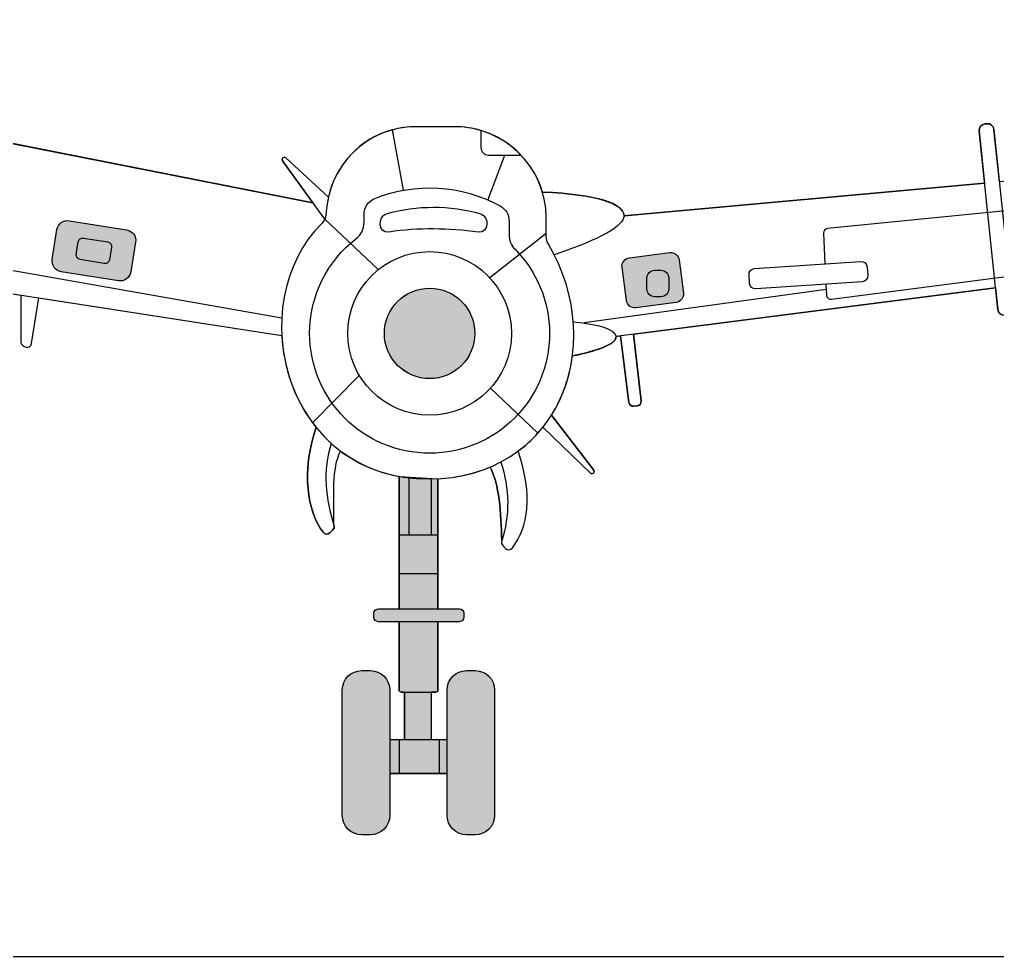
# Model space of a CAD drawing. Extents: x 65 to 355, y 40 to 244.
# Drawn here: x 265.63 to 286.46, y 189.49 to 209.46 of the extents above; entities that cross this region are included whole.
import ezdxf

# ---------------------------------------------------------------- set-up
doc = ezdxf.new("R2010")
doc.units = 0
doc.header["$MEASUREMENT"] = 0
doc.layers.add('4-VIEW', color=7, linetype='CONTINUOUS')
doc.layers.add('SOLIDS', color=7, linetype='CONTINUOUS')

msp = doc.modelspace()

# ---------------------------------------------------------------- hatches: boundary and pattern name
at = {"layer": 'SOLIDS'}
h = msp.add_hatch(color=7, dxfattribs=at)
edge = h.paths.add_edge_path()
edge.add_spline(control_points=[(266.688, 205.177), (266.562, 205.197), (266.444, 205.112), (266.424, 204.986), (266.424, 204.986), (266.322, 204.353), (266.322, 204.353), (266.302, 204.229), (266.388, 204.11), (266.513, 204.09), (266.513, 204.09), (267.734, 203.894), (267.734, 203.894), (267.859, 203.874), (267.977, 203.96), (267.997, 204.085), (267.997, 204.085), (268.099, 204.718), (268.099, 204.718), (268.119, 204.843), (268.033, 204.961), (267.908, 204.982), (267.908, 204.982), (266.688, 205.177), (266.688, 205.177)], knot_values=[0, 0, 0, 0, 1, 1, 1, 2, 2, 2, 3, 3, 3, 4, 4, 4, 5, 5, 5, 6, 6, 6, 7, 7, 7, 8, 8, 8, 8], degree=3, periodic=1)
h = msp.add_hatch(color=7, dxfattribs=at)
edge = h.paths.add_edge_path()
edge.add_spline(control_points=[(278.462, 204.184), (278.462, 204.184), (278.554, 203.477), (278.554, 203.477), (278.566, 203.379), (278.657, 203.309), (278.756, 203.321), (278.756, 203.321), (279.615, 203.433), (279.615, 203.433), (279.713, 203.446), (279.783, 203.537), (279.771, 203.635), (279.771, 203.635), (279.678, 204.342), (279.678, 204.342), (279.665, 204.44), (279.575, 204.511), (279.476, 204.498), (279.476, 204.498), (278.618, 204.386), (278.618, 204.386), (278.519, 204.373), (278.449, 204.282), (278.462, 204.184)], knot_values=[0, 0, 0, 0, 1, 1, 1, 2, 2, 2, 3, 3, 3, 4, 4, 4, 5, 5, 5, 6, 6, 6, 7, 7, 7, 8, 8, 8, 8], degree=3, periodic=1)
h = msp.add_hatch(color=7, dxfattribs=at)
edge = h.paths.add_edge_path()
edge.add_spline(control_points=[(273.399, 202.775), (273.399, 202.242), (273.831, 201.811), (274.363, 201.811), (274.895, 201.811), (275.327, 202.242), (275.327, 202.775), (275.327, 203.307), (274.895, 203.739), (274.363, 203.739), (273.831, 203.739), (273.399, 203.307), (273.399, 202.775)], knot_values=[0, 0, 0, 0, 1, 1, 1, 2, 2, 2, 3, 3, 3, 4, 4, 4, 4], degree=3, periodic=1)
h = msp.add_hatch(color=7, dxfattribs=at)
edge = h.paths.add_edge_path()
edge.add_spline(control_points=[(273.713, 199.727), (273.713, 199.727), (273.713, 198.479), (273.713, 198.479), (273.713, 198.479), (273.713, 197.657), (273.713, 197.657), (273.713, 197.657), (273.713, 196.904), (273.713, 196.904), (273.713, 196.904), (273.272, 196.904), (273.272, 196.904), (273.219, 196.904), (273.177, 196.861), (273.177, 196.809), (273.177, 196.809), (273.177, 196.725), (273.177, 196.725), (273.177, 196.672), (273.219, 196.63), (273.272, 196.63), (273.272, 196.63), (273.713, 196.63), (273.713, 196.63), (273.713, 196.63), (273.713, 195.177), (273.713, 195.177), (273.713, 195.15), (273.734, 195.128), (273.76, 195.128), (273.76, 195.128), (273.831, 195.128), (273.831, 195.128), (273.831, 195.128), (273.831, 194.122), (273.831, 194.122), (273.831, 194.122), (273.714, 194.122), (273.714, 194.122), (273.714, 194.122), (273.514, 194.122), (273.514, 194.122), (273.514, 194.122), (273.514, 195.176), (273.514, 195.176), (273.514, 195.402), (273.329, 195.587), (273.103, 195.587), (273.103, 195.587), (272.914, 195.587), (272.914, 195.587), (272.688, 195.587), (272.503, 195.402), (272.503, 195.176), (272.503, 195.176), (272.503, 192.5), (272.503, 192.5), (272.503, 192.274), (272.688, 192.089), (272.914, 192.089), (272.914, 192.089), (273.103, 192.089), (273.103, 192.089), (273.329, 192.089), (273.514, 192.274), (273.514, 192.5), (273.514, 192.5), (273.514, 193.395), (273.514, 193.395), (273.514, 193.395), (273.714, 193.395), (273.714, 193.395), (273.714, 193.395), (274.568, 193.395), (274.568, 193.395), (274.568, 193.395), (274.736, 193.395), (274.736, 193.395), (274.736, 193.395), (274.736, 192.5), (274.736, 192.5), (274.736, 192.274), (274.921, 192.089), (275.147, 192.089), (275.147, 192.089), (275.337, 192.089), (275.337, 192.089), (275.564, 192.089), (275.748, 192.274), (275.748, 192.5), (275.748, 192.5), (275.748, 195.176), (275.748, 195.176), (275.748, 195.402), (275.564, 195.587), (275.337, 195.587), (275.337, 195.587), (275.147, 195.587), (275.147, 195.587), (274.921, 195.587), (274.736, 195.402), (274.736, 195.176), (274.736, 195.176), (274.736, 194.122), (274.736, 194.122), (274.736, 194.122), (274.568, 194.122), (274.568, 194.122), (274.568, 194.122), (274.394, 194.122), (274.394, 194.122), (274.394, 194.122), (274.394, 195.128), (274.394, 195.128), (274.394, 195.128), (274.493, 195.128), (274.493, 195.128), (274.52, 195.128), (274.541, 195.15), (274.541, 195.177), (274.541, 195.177), (274.541, 196.63), (274.541, 196.63), (274.541, 196.63), (275, 196.63), (275, 196.63), (275.052, 196.63), (275.095, 196.672), (275.095, 196.725), (275.095, 196.725), (275.095, 196.809), (275.095, 196.809), (275.095, 196.861), (275.052, 196.904), (275, 196.904), (275, 196.904), (274.541, 196.904), (274.541, 196.904), (274.541, 196.904), (274.541, 197.657), (274.541, 197.657), (274.541, 197.657), (274.541, 198.479), (274.541, 198.479), (274.541, 198.479), (274.541, 199.677), (274.541, 199.677), (274.541, 199.677), (273.989, 199.688), (273.989, 199.688), (273.989, 199.688), (273.713, 199.727), (273.713, 199.727)], knot_values=[0, 0, 0, 0, 1, 1, 1, 2, 2, 2, 3, 3, 3, 4, 4, 4, 5, 5, 5, 6, 6, 6, 7, 7, 7, 8, 8, 8, 9, 9, 9, 10, 10, 10, 11, 11, 11, 12, 12, 12, 13, 13, 13, 14, 14, 14, 15, 15, 15, 16, 16, 16, 17, 17, 17, 18, 18, 18, 19, 19, 19, 20, 20, 20, 21, 21, 21, 22, 22, 22, 23, 23, 23, 24, 24, 24, 25, 25, 25, 26, 26, 26, 27, 27, 27, 28, 28, 28, 29, 29, 29, 30, 30, 30, 31, 31, 31, 32, 32, 32, 33, 33, 33, 34, 34, 34, 35, 35, 35, 36, 36, 36, 37, 37, 37, 38, 38, 38, 39, 39, 39, 40, 40, 40, 41, 41, 41, 42, 42, 42, 43, 43, 43, 44, 44, 44, 45, 45, 45, 46, 46, 46, 47, 47, 47, 48, 48, 48, 49, 49, 49, 50, 50, 50, 51, 51, 51, 51], degree=3, periodic=1)

# ---------------------------------------------------------------- linework, layer by layer
at = {"layer": '4-VIEW', "color": 7}
for points in [[(263.043, 207.297), (271.875, 205.559)], [(273.807, 205.827), (273.572, 207.114)], [(275.606, 205.617), (275.963, 206.576)], [(278.504, 205.283), (286.187, 205.977)], [(273.269, 204.133), (272.129, 205.206)], [(276.847, 204.906), (275.646, 203.956)], [(265.247, 204.158), (271.212, 203.103)], [(265.247, 203.652), (271.213, 202.727)], [(282.812, 203.708), (277.653, 202.997)], [(286.418, 203.743), (278.333, 202.709)], [(272.865, 201.88), (271.867, 200.87)], [(275.659, 201.608), (276.67, 200.651)], [(273.712, 199.727), (273.712, 196.904)], [(273.92, 199.696), (273.92, 198.479)], [(274.394, 199.672), (274.394, 198.479)], [(274.541, 196.904), (274.541, 199.677)], [(273.712, 198.479), (274.541, 198.479)], [(273.712, 197.657), (274.541, 197.657)], [(273.83, 195.128), (273.83, 194.122)], [(274.394, 195.128), (274.394, 194.122)], [(273.514, 194.122), (274.736, 194.122)], [(273.714, 194.122), (273.714, 193.395)], [(274.568, 194.122), (274.568, 193.395)], [(273.514, 193.395), (274.736, 193.395)], [(202.449, 189.495), (318.709, 189.495)]]:
    msp.add_lwpolyline(points, dxfattribs=at)
for points, knots in [([(316.624, 208.366), (316.624, 208.366), (282.84, 205.009), (282.84, 205.009), (282.789, 205.004), (282.751, 204.96), (282.753, 204.909), (282.753, 204.909), (282.785, 204.255), (282.785, 204.255)], [0, 0, 0, 0, 1, 1, 1, 2, 2, 2, 3, 3, 3, 3]), ([(282.807, 203.825), (282.807, 203.825), (282.818, 203.592), (282.818, 203.592), (282.819, 203.564), (282.831, 203.541), (282.852, 203.523), (282.873, 203.505), (282.898, 203.498), (282.926, 203.502), (282.926, 203.502), (316.686, 207.887), (316.686, 207.887)], [0, 0, 0, 0, 1, 1, 1, 2, 2, 2, 3, 3, 3, 4, 4, 4, 4]), ([(276.885, 204.693), (278.216, 202.428), (277.041, 199.69), (274.363, 199.672), (271.261, 199.651), (270.341, 203.419), (272.072, 205.124), (272.122, 205.174), (272.148, 205.233), (272.152, 205.304), (272.203, 206.347), (273.006, 207.179), (274.077, 207.179), (274.077, 207.179), (274.902, 207.179), (274.902, 207.179), (275.97, 207.179), (276.842, 206.311), (276.846, 205.244), (276.846, 205.244), (276.848, 204.829), (276.848, 204.829), (276.848, 204.779), (276.86, 204.736), (276.885, 204.693), (276.885, 204.693), (276.885, 204.693), (276.885, 204.693)], [0, 0, 0, 0, 1, 1, 1, 2, 2, 2, 3, 3, 3, 4, 4, 4, 5, 5, 5, 6, 6, 6, 7, 7, 7, 8, 8, 8, 9, 9, 9, 9]), ([(275.455, 207.099), (275.455, 207.099), (275.455, 206.735), (275.455, 206.735), (275.455, 206.648), (275.526, 206.576), (275.615, 206.576), (275.615, 206.576), (276.312, 206.576), (276.312, 206.576)], [0, 0, 0, 0, 1, 1, 1, 2, 2, 2, 3, 3, 3, 3]), ([(286.071, 207.091), (286.071, 207.091), (286.465, 203.283), (286.465, 203.283), (286.473, 203.208), (286.54, 203.154), (286.614, 203.162), (286.614, 203.162), (286.658, 203.167), (286.658, 203.167), (286.733, 203.174), (286.787, 203.241), (286.779, 203.315), (286.779, 203.315), (286.386, 207.123), (286.386, 207.123), (286.378, 207.197), (286.312, 207.252), (286.237, 207.244), (286.237, 207.244), (286.192, 207.239), (286.192, 207.239), (286.119, 207.232), (286.064, 207.165), (286.071, 207.091), (286.071, 207.091), (286.071, 207.091), (286.071, 207.091)], [0, 0, 0, 0, 1, 1, 1, 2, 2, 2, 3, 3, 3, 4, 4, 4, 5, 5, 5, 6, 6, 6, 7, 7, 7, 8, 8, 8, 9, 9, 9, 9]), ([(272.129, 205.206), (272.129, 205.206), (271.228, 206.455), (271.228, 206.455), (271.195, 206.5), (271.256, 206.558), (271.297, 206.52), (271.297, 206.52), (272.205, 205.68), (272.205, 205.68)], [0, 0, 0, 0, 1, 1, 1, 2, 2, 2, 3, 3, 3, 3]), ([(275.865, 205.49), (275.049, 205.941), (274.059, 206), (273.195, 205.65), (273.054, 205.593), (272.967, 205.463), (272.967, 205.311), (272.967, 205.311), (272.967, 205.144), (272.967, 205.144), (272.967, 205.002), (272.907, 204.879), (272.794, 204.792), (272.194, 204.324), (271.807, 203.595), (271.807, 202.775), (271.807, 201.364), (272.951, 200.22), (274.363, 200.22), (275.774, 200.22), (276.918, 201.364), (276.918, 202.775), (276.918, 203.473), (276.637, 204.106), (276.182, 204.568), (276.098, 204.654), (276.054, 204.759), (276.054, 204.881), (276.054, 204.881), (276.054, 205.169), (276.054, 205.169), (276.054, 205.306), (275.985, 205.423), (275.865, 205.49), (275.865, 205.49), (275.865, 205.49), (275.865, 205.49)], [0, 0, 0, 0, 1, 1, 1, 2, 2, 2, 3, 3, 3, 4, 4, 4, 5, 5, 5, 6, 6, 6, 7, 7, 7, 8, 8, 8, 9, 9, 9, 10, 10, 10, 11, 11, 11, 12, 12, 12, 12]), ([(276.767, 205.784), (277.945, 205.742), (278.519, 205.527), (278.504, 205.275), (278.49, 205.066), (278.029, 204.795), (277.019, 204.447)], [0, 0, 0, 0, 1, 1, 1, 2, 2, 2, 2]), ([(273.496, 204.935), (274.13, 205.027), (274.764, 205.019), (275.399, 204.933), (275.635, 204.9), (275.64, 205.272), (275.453, 205.324), (274.777, 205.512), (274.107, 205.509), (273.442, 205.323), (273.253, 205.269), (273.26, 204.901), (273.496, 204.935), (273.496, 204.935), (273.496, 204.935), (273.496, 204.935)], [0, 0, 0, 0, 1, 1, 1, 2, 2, 2, 3, 3, 3, 4, 4, 4, 5, 5, 5, 5]), ([(266.513, 204.09), (266.513, 204.09), (267.734, 203.894), (267.734, 203.894), (267.859, 203.874), (267.977, 203.96), (267.997, 204.085), (267.997, 204.085), (268.099, 204.718), (268.099, 204.718), (268.119, 204.843), (268.033, 204.961), (267.908, 204.982), (267.908, 204.982), (266.688, 205.177), (266.688, 205.177), (266.562, 205.197), (266.444, 205.112), (266.424, 204.986), (266.424, 204.986), (266.322, 204.353), (266.322, 204.353), (266.302, 204.229), (266.388, 204.11), (266.513, 204.09), (266.513, 204.09), (266.513, 204.09), (266.513, 204.09)], [0, 0, 0, 0, 1, 1, 1, 2, 2, 2, 3, 3, 3, 4, 4, 4, 5, 5, 5, 6, 6, 6, 7, 7, 7, 8, 8, 8, 9, 9, 9, 9]), ([(266.915, 204.347), (266.915, 204.347), (267.432, 204.264), (267.432, 204.264), (267.484, 204.256), (267.534, 204.292), (267.543, 204.345), (267.543, 204.345), (267.586, 204.613), (267.586, 204.613), (267.594, 204.665), (267.558, 204.716), (267.505, 204.724), (267.505, 204.724), (266.989, 204.807), (266.989, 204.807), (266.937, 204.815), (266.886, 204.779), (266.878, 204.726), (266.878, 204.726), (266.835, 204.459), (266.835, 204.459), (266.827, 204.406), (266.863, 204.356), (266.915, 204.347), (266.915, 204.347), (266.915, 204.347), (266.915, 204.347)], [0, 0, 0, 0, 1, 1, 1, 2, 2, 2, 3, 3, 3, 4, 4, 4, 5, 5, 5, 6, 6, 6, 7, 7, 7, 8, 8, 8, 9, 9, 9, 9]), ([(274.363, 201.031), (275.326, 201.031), (276.106, 201.812), (276.106, 202.775), (276.106, 203.738), (275.326, 204.518), (274.363, 204.518), (273.4, 204.518), (272.619, 203.738), (272.619, 202.775), (272.619, 201.812), (273.4, 201.031), (274.363, 201.031), (274.363, 201.031), (274.363, 201.031), (274.363, 201.031)], [0, 0, 0, 0, 1, 1, 1, 2, 2, 2, 3, 3, 3, 4, 4, 4, 5, 5, 5, 5]), ([(278.756, 203.321), (278.756, 203.321), (279.615, 203.433), (279.615, 203.433), (279.713, 203.446), (279.783, 203.537), (279.771, 203.635), (279.771, 203.635), (279.678, 204.342), (279.678, 204.342), (279.665, 204.44), (279.575, 204.511), (279.476, 204.498), (279.476, 204.498), (278.618, 204.386), (278.618, 204.386), (278.519, 204.373), (278.449, 204.282), (278.462, 204.184), (278.462, 204.184), (278.554, 203.477), (278.554, 203.477), (278.566, 203.379), (278.657, 203.309), (278.756, 203.321), (278.756, 203.321), (278.756, 203.321), (278.756, 203.321)], [0, 0, 0, 0, 1, 1, 1, 2, 2, 2, 3, 3, 3, 4, 4, 4, 5, 5, 5, 6, 6, 6, 7, 7, 7, 8, 8, 8, 9, 9, 9, 9]), ([(281.313, 203.725), (281.313, 203.725), (283.58, 203.876), (283.58, 203.876), (283.648, 203.881), (283.701, 203.941), (283.697, 204.01), (283.697, 204.01), (283.684, 204.189), (283.684, 204.189), (283.68, 204.258), (283.62, 204.311), (283.551, 204.306), (283.551, 204.306), (281.284, 204.155), (281.284, 204.155), (281.215, 204.15), (281.162, 204.09), (281.167, 204.021), (281.167, 204.021), (281.179, 203.842), (281.179, 203.842), (281.183, 203.773), (281.243, 203.72), (281.313, 203.725), (281.313, 203.725), (281.313, 203.725), (281.313, 203.725)], [0, 0, 0, 0, 1, 1, 1, 2, 2, 2, 3, 3, 3, 4, 4, 4, 5, 5, 5, 6, 6, 6, 7, 7, 7, 8, 8, 8, 9, 9, 9, 9]), ([(279.162, 203.556), (279.162, 203.556), (279.288, 203.556), (279.288, 203.556), (279.381, 203.556), (279.456, 203.632), (279.456, 203.725), (279.456, 203.725), (279.456, 203.952), (279.456, 203.952), (279.456, 204.044), (279.381, 204.12), (279.288, 204.12), (279.288, 204.12), (279.162, 204.12), (279.162, 204.12), (279.069, 204.12), (278.993, 204.044), (278.993, 203.952), (278.993, 203.952), (278.993, 203.725), (278.993, 203.725), (278.993, 203.632), (279.069, 203.556), (279.162, 203.556), (279.162, 203.556), (279.162, 203.556), (279.162, 203.556)], [0, 0, 0, 0, 1, 1, 1, 2, 2, 2, 3, 3, 3, 4, 4, 4, 5, 5, 5, 6, 6, 6, 7, 7, 7, 8, 8, 8, 9, 9, 9, 9]), ([(265.655, 203.589), (265.655, 203.589), (265.655, 202.591), (265.655, 202.591), (265.655, 202.483), (265.862, 202.419), (265.884, 202.558), (265.884, 202.558), (266.035, 203.53), (266.035, 203.53)], [0, 0, 0, 0, 1, 1, 1, 2, 2, 2, 3, 3, 3, 3]), ([(274.363, 201.811), (274.895, 201.811), (275.327, 202.242), (275.327, 202.775), (275.327, 203.307), (274.895, 203.739), (274.363, 203.739), (273.83, 203.739), (273.399, 203.307), (273.399, 202.775), (273.399, 202.242), (273.83, 201.811), (274.363, 201.811), (274.363, 201.811), (274.363, 201.811), (274.363, 201.811)], [0, 0, 0, 0, 1, 1, 1, 2, 2, 2, 3, 3, 3, 4, 4, 4, 5, 5, 5, 5]), ([(278.705, 202.756), (278.705, 202.756), (278.869, 201.334), (278.869, 201.334), (278.875, 201.28), (278.836, 201.232), (278.781, 201.228), (278.781, 201.228), (278.713, 201.222), (278.713, 201.222), (278.662, 201.218), (278.617, 201.255), (278.61, 201.305), (278.61, 201.305), (278.43, 202.721), (278.43, 202.721)], [0, 0, 0, 0, 1, 1, 1, 2, 2, 2, 3, 3, 3, 4, 4, 4, 5, 5, 5, 5]), ([(276.956, 201.03), (276.956, 201.03), (277.858, 199.861), (277.858, 199.861), (277.891, 199.817), (277.828, 199.757), (277.789, 199.795), (277.789, 199.795), (276.777, 200.778), (276.777, 200.778)], [0, 0, 0, 0, 1, 1, 1, 2, 2, 2, 3, 3, 3, 3]), ([(272.267, 200.429), (272.077, 199.855), (272.145, 199.232), (272.324, 198.684), (272.335, 198.649), (272.326, 198.613), (272.3, 198.587), (272.3, 198.587), (272.239, 198.526), (272.239, 198.526), (272.197, 198.484), (272.129, 198.489), (272.094, 198.536), (271.754, 198.994), (271.627, 199.809), (271.943, 200.773)], [0, 0, 0, 0, 1, 1, 1, 2, 2, 2, 3, 3, 3, 4, 4, 4, 5, 5, 5, 5]), ([(275.879, 200.033), (276.068, 199.459), (276.076, 198.897), (275.898, 198.35), (275.886, 198.315), (275.896, 198.279), (275.921, 198.252), (275.921, 198.252), (275.982, 198.191), (275.982, 198.191), (276.024, 198.149), (276.092, 198.155), (276.127, 198.202), (276.467, 198.66), (276.566, 199.304), (276.251, 200.267)], [0, 0, 0, 0, 1, 1, 1, 2, 2, 2, 3, 3, 3, 4, 4, 4, 5, 5, 5, 5]), ([(273.272, 196.63), (273.272, 196.63), (274.999, 196.63), (274.999, 196.63), (275.052, 196.63), (275.094, 196.672), (275.094, 196.725), (275.094, 196.725), (275.094, 196.809), (275.094, 196.809), (275.094, 196.861), (275.052, 196.904), (274.999, 196.904), (274.999, 196.904), (273.272, 196.904), (273.272, 196.904), (273.219, 196.904), (273.176, 196.861), (273.176, 196.809), (273.176, 196.809), (273.176, 196.725), (273.176, 196.725), (273.176, 196.672), (273.219, 196.63), (273.272, 196.63), (273.272, 196.63), (273.272, 196.63), (273.272, 196.63)], [0, 0, 0, 0, 1, 1, 1, 2, 2, 2, 3, 3, 3, 4, 4, 4, 5, 5, 5, 6, 6, 6, 7, 7, 7, 8, 8, 8, 9, 9, 9, 9]), ([(273.712, 196.63), (273.712, 196.63), (273.712, 195.177), (273.712, 195.177), (273.712, 195.15), (273.734, 195.128), (273.76, 195.128), (273.76, 195.128), (274.493, 195.128), (274.493, 195.128), (274.52, 195.128), (274.541, 195.15), (274.541, 195.177), (274.541, 195.177), (274.541, 196.63), (274.541, 196.63)], [0, 0, 0, 0, 1, 1, 1, 2, 2, 2, 3, 3, 3, 4, 4, 4, 5, 5, 5, 5]), ([(272.914, 192.089), (272.914, 192.089), (273.102, 192.089), (273.102, 192.089), (273.329, 192.089), (273.514, 192.274), (273.514, 192.5), (273.514, 192.5), (273.514, 195.176), (273.514, 195.176), (273.514, 195.402), (273.329, 195.587), (273.102, 195.587), (273.102, 195.587), (272.914, 195.587), (272.914, 195.587), (272.687, 195.587), (272.503, 195.402), (272.503, 195.176), (272.503, 195.176), (272.503, 192.5), (272.503, 192.5), (272.503, 192.274), (272.687, 192.089), (272.914, 192.089), (272.914, 192.089), (272.914, 192.089), (272.914, 192.089)], [0, 0, 0, 0, 1, 1, 1, 2, 2, 2, 3, 3, 3, 4, 4, 4, 5, 5, 5, 6, 6, 6, 7, 7, 7, 8, 8, 8, 9, 9, 9, 9]), ([(275.147, 192.089), (275.147, 192.089), (275.337, 192.089), (275.337, 192.089), (275.563, 192.089), (275.748, 192.274), (275.748, 192.5), (275.748, 192.5), (275.748, 195.176), (275.748, 195.176), (275.748, 195.402), (275.563, 195.587), (275.337, 195.587), (275.337, 195.587), (275.147, 195.587), (275.147, 195.587), (274.921, 195.587), (274.736, 195.402), (274.736, 195.176), (274.736, 195.176), (274.736, 192.5), (274.736, 192.5), (274.736, 192.274), (274.921, 192.089), (275.147, 192.089), (275.147, 192.089), (275.147, 192.089), (275.147, 192.089)], [0, 0, 0, 0, 1, 1, 1, 2, 2, 2, 3, 3, 3, 4, 4, 4, 5, 5, 5, 6, 6, 6, 7, 7, 7, 8, 8, 8, 9, 9, 9, 9])]:
    msp.add_open_spline(points, degree=3, knots=knots, dxfattribs=at)
for points in [[(277.424, 203.024), (278.513, 202.921), (278.762, 202.564), (277.406, 202.295)], [(272.324, 198.684), (272.332, 199.311), (272.273, 199.892), (272.465, 200.266)], [(275.898, 198.35), (275.89, 198.977), (275.843, 199.551), (275.652, 199.925)]]:
    msp.add_open_spline(points, degree=3, dxfattribs=at)
at = {"layer": 'SOLIDS'}
for points, knots in [([(234.885, 205.977), (234.885, 205.977), (242.568, 205.283), (242.568, 205.283), (242.565, 205.532), (243.14, 205.742), (244.305, 205.784), (244.394, 206.085), (244.553, 206.355), (244.764, 206.576), (244.995, 206.818), (245.288, 207.001), (245.617, 207.099), (245.792, 207.151), (245.977, 207.179), (246.169, 207.179), (246.169, 207.179), (246.995, 207.179), (246.995, 207.179), (247.171, 207.179), (247.34, 207.156), (247.5, 207.114), (248.19, 206.931), (248.704, 206.378), (248.867, 205.68), (248.867, 205.68), (249.775, 206.52), (249.775, 206.52), (249.816, 206.558), (249.877, 206.5), (249.844, 206.455), (249.844, 206.455), (249.197, 205.559), (249.197, 205.559), (249.197, 205.559), (256.463, 206.989), (256.463, 206.989), (256.505, 207.399), (256.569, 207.786), (256.65, 208.148), (257.058, 210.459), (257.949, 212.153), (259.281, 213.181), (259.375, 213.254), (259.438, 213.349), (259.465, 213.459), (259.473, 213.495), (259.478, 213.533), (259.479, 213.573), (259.479, 213.573), (259.491, 214.106), (259.491, 214.106), (259.491, 214.106), (259.536, 216.108), (259.536, 216.108), (259.457, 216.072), (259.366, 216.052), (259.263, 216.055), (259.263, 216.055), (240.129, 216.483), (240.129, 216.483), (240.129, 216.483), (239.739, 216.492), (239.739, 216.492), (238.958, 216.51), (238.945, 217.342), (239.75, 217.36), (239.75, 217.36), (240.129, 217.369), (240.129, 217.369), (240.129, 217.369), (259.305, 217.799), (259.305, 217.799), (259.405, 217.801), (259.495, 217.776), (259.573, 217.73), (259.573, 217.73), (259.588, 218.415), (259.588, 218.415), (259.588, 218.415), (259.639, 220.67), (259.639, 220.67), (259.639, 220.67), (259.822, 228.867), (259.822, 228.867), (259.822, 228.867), (259.857, 230.426), (259.857, 230.426), (259.857, 230.426), (259.885, 231.677), (259.885, 231.677), (259.891, 231.94), (259.953, 232.274), (260.124, 232.5), (260.199, 232.6), (260.283, 232.668), (260.369, 232.706), (260.369, 232.706), (260.369, 233.183), (260.369, 233.183), (260.369, 233.236), (260.412, 233.279), (260.465, 233.279), (260.465, 233.279), (260.607, 233.279), (260.607, 233.279), (260.659, 233.279), (260.703, 233.236), (260.703, 233.183), (260.703, 233.183), (260.703, 232.705), (260.703, 232.705), (260.805, 232.661), (260.901, 232.575), (260.981, 232.452), (261.127, 232.228), (261.181, 231.922), (261.187, 231.677), (261.187, 231.677), (261.214, 230.426), (261.214, 230.426), (261.214, 230.426), (261.249, 228.867), (261.249, 228.867), (261.249, 228.867), (261.433, 220.67), (261.433, 220.67), (261.433, 220.67), (261.483, 218.415), (261.483, 218.415), (261.483, 218.415), (261.499, 217.73), (261.499, 217.73), (261.577, 217.776), (261.666, 217.801), (261.767, 217.799), (261.767, 217.799), (280.942, 217.369), (280.942, 217.369), (280.942, 217.369), (281.322, 217.36), (281.322, 217.36), (282.127, 217.342), (282.114, 216.51), (281.332, 216.492), (281.332, 216.492), (280.942, 216.483), (280.942, 216.483), (280.942, 216.483), (261.809, 216.055), (261.809, 216.055), (261.706, 216.052), (261.615, 216.072), (261.536, 216.109), (261.536, 216.109), (261.581, 214.106), (261.581, 214.106), (261.581, 214.106), (261.592, 213.573), (261.592, 213.573), (261.593, 213.533), (261.598, 213.495), (261.607, 213.459), (261.634, 213.349), (261.696, 213.254), (261.791, 213.181), (263.122, 212.153), (264.011, 210.474), (264.418, 208.163), (264.502, 207.796), (264.566, 207.405), (264.61, 206.989), (264.61, 206.989), (271.875, 205.559), (271.875, 205.559), (271.875, 205.559), (271.228, 206.455), (271.228, 206.455), (271.195, 206.5), (271.256, 206.558), (271.297, 206.52), (271.297, 206.52), (272.205, 205.68), (272.205, 205.68), (272.368, 206.379), (272.882, 206.931), (273.572, 207.114), (273.732, 207.156), (273.901, 207.179), (274.077, 207.179), (274.077, 207.179), (274.902, 207.179), (274.902, 207.179), (275.094, 207.179), (275.279, 207.151), (275.455, 207.099), (275.784, 207.001), (276.077, 206.818), (276.308, 206.576), (276.519, 206.355), (276.678, 206.085), (276.767, 205.784), (277.932, 205.742), (278.506, 205.532), (278.504, 205.283), (278.504, 205.283), (286.187, 205.977), (286.187, 205.977), (286.187, 205.977), (286.071, 207.091), (286.071, 207.091), (286.064, 207.165), (286.119, 207.232), (286.192, 207.239), (286.192, 207.239), (286.237, 207.244), (286.237, 207.244), (286.312, 207.252), (286.378, 207.197), (286.386, 207.123), (286.386, 207.123), (286.502, 206.005), (286.502, 206.005), (286.502, 206.005), (316.579, 208.719), (316.579, 208.719), (316.579, 208.719), (317.171, 208.773), (317.171, 208.773), (319.009, 208.939), (319.14, 207.928), (317.276, 207.689), (317.276, 207.689), (316.72, 207.618), (316.72, 207.618), (316.72, 207.618), (316.587, 207.601), (316.587, 207.601), (316.587, 207.601), (316.719, 206.417), (316.719, 206.417), (316.726, 206.364), (316.686, 206.316), (316.633, 206.311), (316.633, 206.311), (316.564, 206.306), (316.564, 206.306), (316.513, 206.301), (316.467, 206.338), (316.461, 206.389), (316.461, 206.389), (316.312, 207.566), (316.312, 207.566), (316.312, 207.566), (306.59, 206.322), (306.59, 206.322), (306.59, 206.322), (306.754, 205.091), (306.754, 205.091), (306.762, 205.038), (306.721, 204.989), (306.667, 204.985), (306.667, 204.985), (306.598, 204.979), (306.598, 204.979), (306.547, 204.975), (306.503, 205.012), (306.496, 205.063), (306.496, 205.063), (306.315, 206.287), (306.315, 206.287), (306.315, 206.287), (300.285, 205.516), (300.285, 205.516), (300.285, 205.516), (300.449, 204.094), (300.449, 204.094), (300.456, 204.04), (300.416, 203.992), (300.361, 203.988), (300.361, 203.988), (300.293, 203.982), (300.293, 203.982), (300.242, 203.978), (300.197, 204.014), (300.19, 204.065), (300.19, 204.065), (300.01, 205.481), (300.01, 205.481), (300.01, 205.481), (292.007, 204.457), (292.007, 204.457), (292.007, 204.457), (292.171, 203.035), (292.171, 203.035), (292.177, 202.981), (292.138, 202.933), (292.083, 202.929), (292.083, 202.929), (292.015, 202.923), (292.015, 202.923), (291.964, 202.919), (291.919, 202.956), (291.913, 203.006), (291.913, 203.006), (291.731, 204.422), (291.731, 204.422), (291.731, 204.422), (287.001, 203.818), (287.001, 203.818), (287.001, 203.818), (287.165, 202.315), (287.165, 202.315), (287.171, 202.261), (287.132, 202.213), (287.078, 202.209), (287.078, 202.209), (287.01, 202.203), (287.01, 202.203), (286.959, 202.199), (286.914, 202.236), (286.907, 202.287), (286.907, 202.287), (286.767, 203.243), (286.767, 203.243), (286.747, 203.202), (286.707, 203.172), (286.658, 203.167), (286.658, 203.167), (286.614, 203.162), (286.614, 203.162), (286.54, 203.154), (286.473, 203.208), (286.465, 203.283), (286.465, 203.283), (286.418, 203.743), (286.418, 203.743), (286.418, 203.743), (278.705, 202.756), (278.705, 202.756), (278.705, 202.756), (278.869, 201.334), (278.869, 201.334), (278.875, 201.28), (278.836, 201.232), (278.781, 201.228), (278.781, 201.228), (278.713, 201.222), (278.713, 201.222), (278.662, 201.218), (278.617, 201.255), (278.61, 201.305), (278.61, 201.305), (278.43, 202.721), (278.43, 202.721), (278.43, 202.721), (278.334, 202.709), (278.334, 202.709), (278.343, 202.576), (278.063, 202.425), (277.406, 202.295), (277.347, 201.836), (277.193, 201.405), (276.956, 201.03), (276.956, 201.03), (277.858, 199.861), (277.858, 199.861), (277.891, 199.817), (277.828, 199.757), (277.789, 199.795), (277.789, 199.795), (276.777, 200.778), (276.777, 200.778), (276.743, 200.734), (276.707, 200.692), (276.67, 200.651), (276.545, 200.51), (276.405, 200.382), (276.251, 200.267), (276.566, 199.304), (276.467, 198.66), (276.127, 198.202), (276.092, 198.154), (276.024, 198.149), (275.982, 198.191), (275.982, 198.191), (275.921, 198.252), (275.921, 198.252), (275.896, 198.279), (275.886, 198.315), (275.898, 198.35), (275.89, 198.977), (275.843, 199.551), (275.652, 199.925), (275.322, 199.786), (274.95, 199.699), (274.541, 199.677), (274.541, 199.677), (273.712, 199.727), (273.712, 199.727), (273.228, 199.815), (272.812, 200.005), (272.465, 200.266), (272.273, 199.892), (272.332, 199.311), (272.324, 198.684), (272.335, 198.649), (272.326, 198.613), (272.3, 198.587), (272.3, 198.587), (272.239, 198.526), (272.239, 198.526), (272.197, 198.484), (272.129, 198.489), (272.094, 198.536), (271.754, 198.994), (271.627, 199.809), (271.943, 200.773), (271.917, 200.805), (271.892, 200.837), (271.867, 200.87), (271.471, 201.405), (271.25, 202.063), (271.213, 202.727), (271.213, 202.727), (266.035, 203.53), (266.035, 203.53), (266.035, 203.53), (265.884, 202.558), (265.884, 202.558), (265.862, 202.419), (265.655, 202.483), (265.655, 202.591), (265.655, 202.591), (265.655, 203.589), (265.655, 203.589), (265.655, 203.589), (265.247, 203.652), (265.247, 203.652), (265.247, 203.652), (265.247, 200.491), (265.247, 200.491), (265.247, 200.491), (265.247, 199.395), (265.247, 199.395), (265.247, 199.395), (265.247, 198.152), (265.247, 198.152), (265.247, 197.938), (265.214, 197.731), (265.154, 197.537), (265.154, 197.537), (265.154, 196.873), (265.154, 196.873), (265.154, 196.803), (265.097, 196.745), (265.027, 196.745), (265.027, 196.745), (264.694, 196.745), (264.694, 196.745), (264.315, 196.338), (263.775, 196.082), (263.177, 196.082), (263.177, 196.082), (262.952, 196.082), (262.952, 196.082), (262.952, 196.082), (261.288, 196.082), (261.288, 196.082), (261.288, 196.082), (261.288, 195.107), (261.288, 195.107), (261.288, 194.923), (261.138, 194.772), (260.954, 194.772), (260.954, 194.772), (260.888, 194.772), (260.888, 194.772), (260.888, 194.772), (260.888, 194.221), (260.888, 194.221), (260.888, 194.15), (260.83, 194.093), (260.76, 194.093), (260.76, 194.093), (260.76, 193.44), (260.76, 193.44), (260.76, 193.44), (260.946, 193.44), (260.946, 193.44), (260.946, 193.44), (260.946, 194.04), (260.946, 194.04), (260.946, 194.249), (261.116, 194.419), (261.325, 194.419), (261.325, 194.419), (261.546, 194.419), (261.546, 194.419), (261.755, 194.419), (261.926, 194.249), (261.926, 194.04), (261.926, 194.04), (261.926, 192.007), (261.926, 192.007), (261.926, 191.798), (261.755, 191.627), (261.546, 191.627), (261.546, 191.627), (261.325, 191.627), (261.325, 191.627), (261.116, 191.627), (260.946, 191.798), (260.946, 192.007), (260.946, 192.007), (260.946, 192.781), (260.946, 192.781), (260.946, 192.781), (260.126, 192.781), (260.126, 192.781), (260.126, 192.781), (260.126, 192.007), (260.126, 192.007), (260.126, 191.798), (259.955, 191.627), (259.746, 191.627), (259.746, 191.627), (259.526, 191.627), (259.526, 191.627), (259.317, 191.627), (259.146, 191.798), (259.146, 192.007), (259.146, 192.007), (259.146, 194.04), (259.146, 194.04), (259.146, 194.249), (259.317, 194.419), (259.526, 194.419), (259.526, 194.419), (259.746, 194.419), (259.746, 194.419), (259.955, 194.419), (260.126, 194.249), (260.126, 194.04), (260.126, 194.04), (260.126, 193.44), (260.126, 193.44), (260.126, 193.44), (260.311, 193.44), (260.311, 193.44), (260.311, 193.44), (260.311, 194.093), (260.311, 194.093), (260.241, 194.093), (260.184, 194.15), (260.184, 194.221), (260.184, 194.221), (260.184, 194.772), (260.184, 194.772), (260.184, 194.772), (260.118, 194.772), (260.118, 194.772), (259.934, 194.772), (259.784, 194.923), (259.784, 195.107), (259.784, 195.107), (259.784, 196.082), (259.784, 196.082), (259.784, 196.082), (258.12, 196.082), (258.12, 196.082), (258.12, 196.082), (257.895, 196.082), (257.895, 196.082), (257.297, 196.082), (256.757, 196.338), (256.378, 196.745), (256.378, 196.745), (256.045, 196.745), (256.045, 196.745), (255.975, 196.745), (255.918, 196.803), (255.918, 196.873), (255.918, 196.873), (255.918, 197.537), (255.918, 197.537), (255.857, 197.731), (255.825, 197.938), (255.825, 198.152), (255.825, 198.152), (255.825, 199.395), (255.825, 199.395), (255.825, 199.395), (255.825, 200.491), (255.825, 200.491), (255.825, 200.491), (255.825, 203.652), (255.825, 203.652), (255.825, 203.652), (255.416, 203.589), (255.416, 203.589), (255.416, 203.589), (255.416, 202.591), (255.416, 202.591), (255.416, 202.483), (255.209, 202.419), (255.188, 202.558), (255.188, 202.558), (255.037, 203.53), (255.037, 203.53), (255.037, 203.53), (249.859, 202.727), (249.859, 202.727), (249.822, 202.063), (249.601, 201.405), (249.204, 200.87), (249.18, 200.837), (249.155, 200.805), (249.129, 200.773), (249.444, 199.809), (249.318, 198.994), (248.977, 198.536), (248.943, 198.489), (248.875, 198.484), (248.833, 198.526), (248.833, 198.526), (248.772, 198.587), (248.772, 198.587), (248.746, 198.613), (248.737, 198.649), (248.748, 198.684), (248.74, 199.311), (248.798, 199.892), (248.607, 200.266), (248.26, 200.005), (247.843, 199.815), (247.359, 199.727), (247.359, 199.727), (247.083, 199.688), (247.083, 199.688), (247.083, 199.688), (246.531, 199.677), (246.531, 199.677), (246.122, 199.699), (245.75, 199.785), (245.42, 199.925), (245.229, 199.551), (245.182, 198.977), (245.174, 198.35), (245.186, 198.315), (245.176, 198.279), (245.151, 198.252), (245.151, 198.252), (245.09, 198.191), (245.09, 198.191), (245.048, 198.149), (244.98, 198.154), (244.945, 198.202), (244.604, 198.66), (244.505, 199.304), (244.821, 200.267), (244.667, 200.382), (244.527, 200.51), (244.401, 200.651), (244.364, 200.692), (244.329, 200.734), (244.294, 200.778), (244.294, 200.778), (243.283, 199.795), (243.283, 199.795), (243.243, 199.757), (243.18, 199.817), (243.214, 199.861), (243.214, 199.861), (244.116, 201.03), (244.116, 201.03), (243.878, 201.405), (243.725, 201.836), (243.665, 202.295), (243.009, 202.425), (242.729, 202.576), (242.738, 202.709), (242.738, 202.709), (242.642, 202.721), (242.642, 202.721), (242.642, 202.721), (242.462, 201.305), (242.462, 201.305), (242.455, 201.255), (242.41, 201.218), (242.359, 201.222), (242.359, 201.222), (242.291, 201.228), (242.291, 201.228), (242.236, 201.232), (242.197, 201.28), (242.203, 201.334), (242.203, 201.334), (242.367, 202.756), (242.367, 202.756), (242.367, 202.756), (234.654, 203.743), (234.654, 203.743), (234.654, 203.743), (234.607, 203.283), (234.607, 203.283), (234.599, 203.208), (234.532, 203.154), (234.457, 203.162), (234.457, 203.162), (234.413, 203.167), (234.413, 203.167), (234.365, 203.172), (234.325, 203.202), (234.305, 203.243), (234.305, 203.243), (234.165, 202.287), (234.165, 202.287), (234.158, 202.236), (234.113, 202.199), (234.062, 202.203), (234.062, 202.203), (233.994, 202.209), (233.994, 202.209), (233.94, 202.213), (233.901, 202.261), (233.906, 202.315), (233.906, 202.315), (234.071, 203.818), (234.071, 203.818), (234.071, 203.818), (229.341, 204.422), (229.341, 204.422), (229.341, 204.422), (229.159, 203.006), (229.159, 203.006), (229.153, 202.956), (229.108, 202.919), (229.056, 202.923), (229.056, 202.923), (228.988, 202.929), (228.988, 202.929), (228.934, 202.933), (228.895, 202.981), (228.901, 203.035), (228.901, 203.035), (229.065, 204.457), (229.065, 204.457), (229.065, 204.457), (221.062, 205.481), (221.062, 205.481), (221.062, 205.481), (220.881, 204.065), (220.881, 204.065), (220.875, 204.014), (220.83, 203.978), (220.778, 203.982), (220.778, 203.982), (220.71, 203.988), (220.71, 203.988), (220.656, 203.992), (220.616, 204.04), (220.623, 204.094), (220.623, 204.094), (220.787, 205.516), (220.787, 205.516), (220.787, 205.516), (214.757, 206.287), (214.757, 206.287), (214.757, 206.287), (214.576, 205.063), (214.576, 205.063), (214.569, 205.012), (214.524, 204.975), (214.473, 204.979), (214.473, 204.979), (214.405, 204.985), (214.405, 204.985), (214.351, 204.989), (214.31, 205.038), (214.317, 205.091), (214.317, 205.091), (214.482, 206.322), (214.482, 206.322), (214.482, 206.322), (204.76, 207.566), (204.76, 207.566), (204.76, 207.566), (204.611, 206.389), (204.611, 206.389), (204.604, 206.338), (204.559, 206.301), (204.508, 206.306), (204.508, 206.306), (204.44, 206.311), (204.44, 206.311), (204.386, 206.316), (204.347, 206.364), (204.353, 206.417), (204.353, 206.417), (204.485, 207.601), (204.485, 207.601), (204.485, 207.601), (204.352, 207.618), (204.352, 207.618), (204.352, 207.618), (203.796, 207.689), (203.796, 207.689), (201.932, 207.928), (202.062, 208.939), (203.901, 208.773), (203.901, 208.773), (204.493, 208.719), (204.493, 208.719), (204.493, 208.719), (234.57, 206.005), (234.57, 206.005), (234.57, 206.005), (234.686, 207.123), (234.686, 207.123), (234.694, 207.197), (234.761, 207.252), (234.835, 207.244), (234.835, 207.244), (234.88, 207.239), (234.88, 207.239), (234.953, 207.232), (235.008, 207.165), (235, 207.091), (235, 207.091), (234.885, 205.977), (234.885, 205.977)], [0, 0, 0, 0, 1, 1, 1, 2, 2, 2, 3, 3, 3, 4, 4, 4, 5, 5, 5, 6, 6, 6, 7, 7, 7, 8, 8, 8, 9, 9, 9, 10, 10, 10, 11, 11, 11, 12, 12, 12, 13, 13, 13, 14, 14, 14, 15, 15, 15, 16, 16, 16, 17, 17, 17, 18, 18, 18, 19, 19, 19, 20, 20, 20, 21, 21, 21, 22, 22, 22, 23, 23, 23, 24, 24, 24, 25, 25, 25, 26, 26, 26, 27, 27, 27, 28, 28, 28, 29, 29, 29, 30, 30, 30, 31, 31, 31, 32, 32, 32, 33, 33, 33, 34, 34, 34, 35, 35, 35, 36, 36, 36, 37, 37, 37, 38, 38, 38, 39, 39, 39, 40, 40, 40, 41, 41, 41, 42, 42, 42, 43, 43, 43, 44, 44, 44, 45, 45, 45, 46, 46, 46, 47, 47, 47, 48, 48, 48, 49, 49, 49, 50, 50, 50, 51, 51, 51, 52, 52, 52, 53, 53, 53, 54, 54, 54, 55, 55, 55, 56, 56, 56, 57, 57, 57, 58, 58, 58, 59, 59, 59, 60, 60, 60, 61, 61, 61, 62, 62, 62, 63, 63, 63, 64, 64, 64, 65, 65, 65, 66, 66, 66, 67, 67, 67, 68, 68, 68, 69, 69, 69, 70, 70, 70, 71, 71, 71, 72, 72, 72, 73, 73, 73, 74, 74, 74, 75, 75, 75, 76, 76, 76, 77, 77, 77, 78, 78, 78, 79, 79, 79, 80, 80, 80, 81, 81, 81, 82, 82, 82, 83, 83, 83, 84, 84, 84, 85, 85, 85, 86, 86, 86, 87, 87, 87, 88, 88, 88, 89, 89, 89, 90, 90, 90, 91, 91, 91, 92, 92, 92, 93, 93, 93, 94, 94, 94, 95, 95, 95, 96, 96, 96, 97, 97, 97, 98, 98, 98, 99, 99, 99, 100, 100, 100, 101, 101, 101, 102, 102, 102, 103, 103, 103, 104, 104, 104, 105, 105, 105, 106, 106, 106, 107, 107, 107, 108, 108, 108, 109, 109, 109, 110, 110, 110, 111, 111, 111, 112, 112, 112, 113, 113, 113, 114, 114, 114, 115, 115, 115, 116, 116, 116, 117, 117, 117, 118, 118, 118, 119, 119, 119, 120, 120, 120, 121, 121, 121, 122, 122, 122, 123, 123, 123, 124, 124, 124, 125, 125, 125, 126, 126, 126, 127, 127, 127, 128, 128, 128, 129, 129, 129, 130, 130, 130, 131, 131, 131, 132, 132, 132, 133, 133, 133, 134, 134, 134, 135, 135, 135, 136, 136, 136, 137, 137, 137, 138, 138, 138, 139, 139, 139, 140, 140, 140, 141, 141, 141, 142, 142, 142, 143, 143, 143, 144, 144, 144, 145, 145, 145, 146, 146, 146, 147, 147, 147, 148, 148, 148, 149, 149, 149, 150, 150, 150, 151, 151, 151, 152, 152, 152, 153, 153, 153, 154, 154, 154, 155, 155, 155, 156, 156, 156, 157, 157, 157, 158, 158, 158, 159, 159, 159, 160, 160, 160, 161, 161, 161, 162, 162, 162, 163, 163, 163, 164, 164, 164, 165, 165, 165, 166, 166, 166, 167, 167, 167, 168, 168, 168, 169, 169, 169, 170, 170, 170, 171, 171, 171, 172, 172, 172, 173, 173, 173, 174, 174, 174, 175, 175, 175, 176, 176, 176, 177, 177, 177, 178, 178, 178, 179, 179, 179, 180, 180, 180, 181, 181, 181, 182, 182, 182, 183, 183, 183, 184, 184, 184, 185, 185, 185, 186, 186, 186, 187, 187, 187, 188, 188, 188, 189, 189, 189, 190, 190, 190, 191, 191, 191, 192, 192, 192, 193, 193, 193, 194, 194, 194, 195, 195, 195, 196, 196, 196, 197, 197, 197, 198, 198, 198, 199, 199, 199, 200, 200, 200, 201, 201, 201, 202, 202, 202, 203, 203, 203, 204, 204, 204, 205, 205, 205, 206, 206, 206, 207, 207, 207, 208, 208, 208, 209, 209, 209, 210, 210, 210, 211, 211, 211, 212, 212, 212, 213, 213, 213, 214, 214, 214, 215, 215, 215, 216, 216, 216, 217, 217, 217, 218, 218, 218, 219, 219, 219, 220, 220, 220, 221, 221, 221, 222, 222, 222, 223, 223, 223, 224, 224, 224, 225, 225, 225, 226, 226, 226, 227, 227, 227, 228, 228, 228, 229, 229, 229, 230, 230, 230, 231, 231, 231, 232, 232, 232, 233, 233, 233, 234, 234, 234, 235, 235, 235, 236, 236, 236, 237, 237, 237, 238, 238, 238, 239, 239, 239, 240, 240, 240, 241, 241, 241, 242, 242, 242, 243, 243, 243, 244, 244, 244, 245, 245, 245, 246, 246, 246, 247, 247, 247, 248, 248, 248, 249, 249, 249, 250, 250, 250, 251, 251, 251, 252, 252, 252, 253, 253, 253, 254, 254, 254, 255, 255, 255, 256, 256, 256, 257, 257, 257, 258, 258, 258, 259, 259, 259, 260, 260, 260, 261, 261, 261, 262, 262, 262, 263, 263, 263, 264, 264, 264, 265, 265, 265, 266, 266, 266, 267, 267, 267, 268, 268, 268, 269, 269, 269, 270, 270, 270, 271, 271, 271, 272, 272, 272, 273, 273, 273, 274, 274, 274, 275, 275, 275, 276, 276, 276, 277, 277, 277, 277]), ([(266.688, 205.177), (266.562, 205.197), (266.444, 205.112), (266.424, 204.986), (266.424, 204.986), (266.322, 204.353), (266.322, 204.353), (266.302, 204.229), (266.388, 204.11), (266.513, 204.09), (266.513, 204.09), (267.734, 203.894), (267.734, 203.894), (267.859, 203.874), (267.977, 203.96), (267.997, 204.085), (267.997, 204.085), (268.099, 204.718), (268.099, 204.718), (268.119, 204.843), (268.033, 204.961), (267.908, 204.982), (267.908, 204.982), (266.688, 205.177), (266.688, 205.177)], [0, 0, 0, 0, 1, 1, 1, 2, 2, 2, 3, 3, 3, 4, 4, 4, 5, 5, 5, 6, 6, 6, 7, 7, 7, 8, 8, 8, 8]), ([(278.462, 204.184), (278.462, 204.184), (278.554, 203.477), (278.554, 203.477), (278.566, 203.379), (278.657, 203.309), (278.756, 203.321), (278.756, 203.321), (279.615, 203.433), (279.615, 203.433), (279.713, 203.446), (279.783, 203.537), (279.771, 203.635), (279.771, 203.635), (279.678, 204.342), (279.678, 204.342), (279.665, 204.44), (279.575, 204.511), (279.476, 204.498), (279.476, 204.498), (278.618, 204.386), (278.618, 204.386), (278.519, 204.373), (278.449, 204.282), (278.462, 204.184)], [0, 0, 0, 0, 1, 1, 1, 2, 2, 2, 3, 3, 3, 4, 4, 4, 5, 5, 5, 6, 6, 6, 7, 7, 7, 8, 8, 8, 8]), ([(273.399, 202.775), (273.399, 202.242), (273.831, 201.811), (274.363, 201.811), (274.895, 201.811), (275.327, 202.242), (275.327, 202.775), (275.327, 203.307), (274.895, 203.739), (274.363, 203.739), (273.831, 203.739), (273.399, 203.307), (273.399, 202.775)], [0, 0, 0, 0, 1, 1, 1, 2, 2, 2, 3, 3, 3, 4, 4, 4, 4]), ([(273.713, 199.727), (273.713, 199.727), (273.713, 198.479), (273.713, 198.479), (273.713, 198.479), (273.713, 197.657), (273.713, 197.657), (273.713, 197.657), (273.713, 196.904), (273.713, 196.904), (273.713, 196.904), (273.272, 196.904), (273.272, 196.904), (273.219, 196.904), (273.177, 196.861), (273.177, 196.809), (273.177, 196.809), (273.177, 196.725), (273.177, 196.725), (273.177, 196.672), (273.219, 196.63), (273.272, 196.63), (273.272, 196.63), (273.713, 196.63), (273.713, 196.63), (273.713, 196.63), (273.713, 195.177), (273.713, 195.177), (273.713, 195.15), (273.734, 195.128), (273.76, 195.128), (273.76, 195.128), (273.831, 195.128), (273.831, 195.128), (273.831, 195.128), (273.831, 194.122), (273.831, 194.122), (273.831, 194.122), (273.714, 194.122), (273.714, 194.122), (273.714, 194.122), (273.514, 194.122), (273.514, 194.122), (273.514, 194.122), (273.514, 195.176), (273.514, 195.176), (273.514, 195.402), (273.329, 195.587), (273.103, 195.587), (273.103, 195.587), (272.914, 195.587), (272.914, 195.587), (272.688, 195.587), (272.503, 195.402), (272.503, 195.176), (272.503, 195.176), (272.503, 192.5), (272.503, 192.5), (272.503, 192.274), (272.688, 192.089), (272.914, 192.089), (272.914, 192.089), (273.103, 192.089), (273.103, 192.089), (273.329, 192.089), (273.514, 192.274), (273.514, 192.5), (273.514, 192.5), (273.514, 193.395), (273.514, 193.395), (273.514, 193.395), (273.714, 193.395), (273.714, 193.395), (273.714, 193.395), (274.568, 193.395), (274.568, 193.395), (274.568, 193.395), (274.736, 193.395), (274.736, 193.395), (274.736, 193.395), (274.736, 192.5), (274.736, 192.5), (274.736, 192.274), (274.921, 192.089), (275.147, 192.089), (275.147, 192.089), (275.337, 192.089), (275.337, 192.089), (275.564, 192.089), (275.748, 192.274), (275.748, 192.5), (275.748, 192.5), (275.748, 195.176), (275.748, 195.176), (275.748, 195.402), (275.564, 195.587), (275.337, 195.587), (275.337, 195.587), (275.147, 195.587), (275.147, 195.587), (274.921, 195.587), (274.736, 195.402), (274.736, 195.176), (274.736, 195.176), (274.736, 194.122), (274.736, 194.122), (274.736, 194.122), (274.568, 194.122), (274.568, 194.122), (274.568, 194.122), (274.394, 194.122), (274.394, 194.122), (274.394, 194.122), (274.394, 195.128), (274.394, 195.128), (274.394, 195.128), (274.493, 195.128), (274.493, 195.128), (274.52, 195.128), (274.541, 195.15), (274.541, 195.177), (274.541, 195.177), (274.541, 196.63), (274.541, 196.63), (274.541, 196.63), (275, 196.63), (275, 196.63), (275.052, 196.63), (275.095, 196.672), (275.095, 196.725), (275.095, 196.725), (275.095, 196.809), (275.095, 196.809), (275.095, 196.861), (275.052, 196.904), (275, 196.904), (275, 196.904), (274.541, 196.904), (274.541, 196.904), (274.541, 196.904), (274.541, 197.657), (274.541, 197.657), (274.541, 197.657), (274.541, 198.479), (274.541, 198.479), (274.541, 198.479), (274.541, 199.677), (274.541, 199.677), (274.541, 199.677), (273.989, 199.688), (273.989, 199.688), (273.989, 199.688), (273.713, 199.727), (273.713, 199.727)], [0, 0, 0, 0, 1, 1, 1, 2, 2, 2, 3, 3, 3, 4, 4, 4, 5, 5, 5, 6, 6, 6, 7, 7, 7, 8, 8, 8, 9, 9, 9, 10, 10, 10, 11, 11, 11, 12, 12, 12, 13, 13, 13, 14, 14, 14, 15, 15, 15, 16, 16, 16, 17, 17, 17, 18, 18, 18, 19, 19, 19, 20, 20, 20, 21, 21, 21, 22, 22, 22, 23, 23, 23, 24, 24, 24, 25, 25, 25, 26, 26, 26, 27, 27, 27, 28, 28, 28, 29, 29, 29, 30, 30, 30, 31, 31, 31, 32, 32, 32, 33, 33, 33, 34, 34, 34, 35, 35, 35, 36, 36, 36, 37, 37, 37, 38, 38, 38, 39, 39, 39, 40, 40, 40, 41, 41, 41, 42, 42, 42, 43, 43, 43, 44, 44, 44, 45, 45, 45, 46, 46, 46, 47, 47, 47, 48, 48, 48, 49, 49, 49, 50, 50, 50, 51, 51, 51, 51])]:
    msp.add_open_spline(points, degree=3, knots=knots, dxfattribs=at)

doc.saveas('drawing.dxf')
